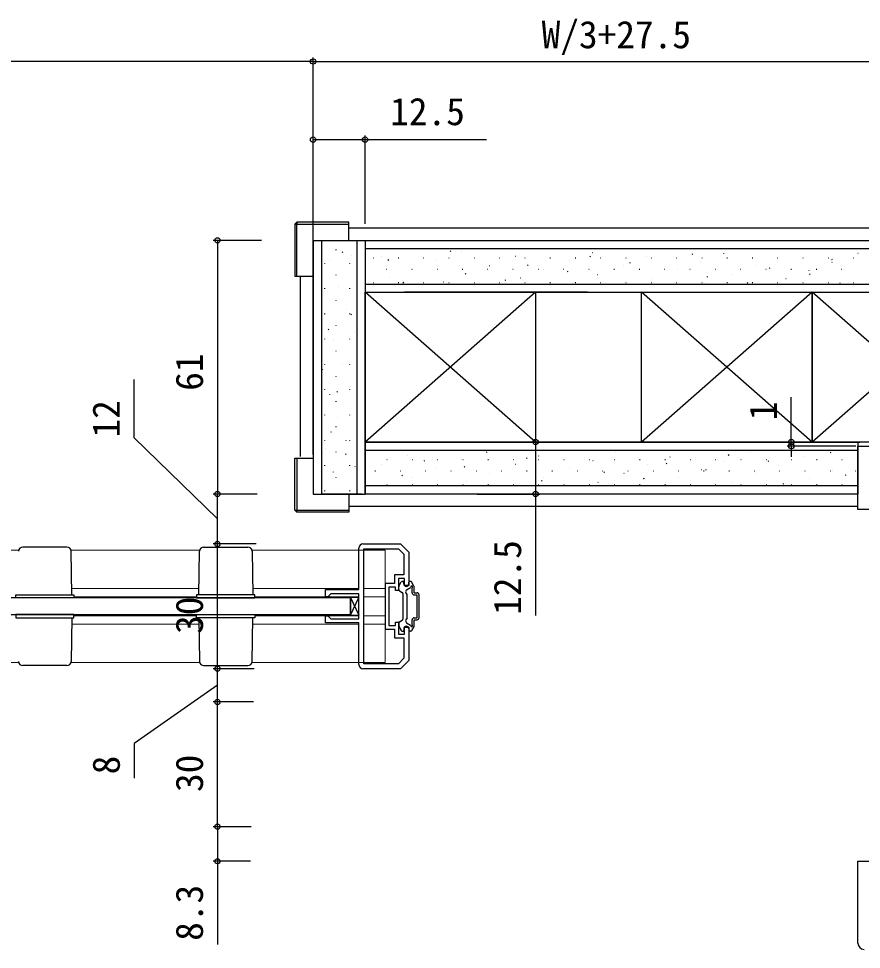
# Model space of a CAD drawing. Units: millimetres, scale not verified. Extents: x -525 to 525, y -808 to 806.
# Drawn here: x 204.7 to 407.4, y -219.1 to 4.7 of the extents above; entities that cross this region are included whole.
import ezdxf
from ezdxf.enums import TextEntityAlignment as Align

# ---------------------------------------------------------------- set-up
doc = ezdxf.new("R2010")
doc.units = ezdxf.units.MM
doc.header["$LTSCALE"] = 4
for name, color, linetype in [('0-3_YKK_11', 7, 'Continuous'), ('0-5_YKK_13', 4, 'Continuous'), ('0-7_YKK_D', 6, 'Continuous'), ('0-9_YSS_K', 3, 'Continuous')]:
    doc.layers.add(name, color=color, linetype=linetype)
doc.layers.add('0-4_YKK_12', color=5, linetype='Continuous', lineweight=18)
doc.styles.add('ＭＳ ゴシック', font='')
doc.styles.get('ＭＳ ゴシック').set_extended_font_data('MS Gothic')

msp = doc.modelspace()

# ---------------------------------------------------------------- linework, layer by layer
at = {"layer": '0-3_YKK_11'}
for points in [[(414.964, -130.398), (413.364, -130.398), (413.364, -131.648), (412.564, -131.648), (412.564, -113.348), (406.564, -113.348), (406.564, -98.148), (432.564, -98.148), (432.564, -99.648), (430.564, -99.648), (430.564, -101.148), (433.564, -101.148)], [(286.564, -150.648), (286.564, -140.648), (278.564, -140.648), (278.564, -138.948), (279.164, -138.948), (279.364, -139.148), (279.864, -139.648), (286.564, -139.648), (286.564, -133.648), (279.864, -133.648), (279.364, -134.148), (279.164, -134.348), (278.564, -134.348), (278.564, -132.648), (286.564, -132.648), (286.564, -122.648)], [(287.564, -121.648), (296.564, -121.648), (298.564, -123.648), (298.564, -131.648), (297.564, -131.648), (297.564, -129.948), (296.064, -129.948), (296.064, -132.848), (295.364, -132.848), (295.364, -132.048), (293.764, -132.048), (293.764, -136.648), (293.764, -141.248), (295.364, -141.248), (295.364, -140.448), (296.064, -140.448), (296.064, -143.348), (297.564, -143.348), (297.564, -141.648), (298.564, -141.648), (298.564, -149.648), (296.564, -151.648), (287.564, -151.648)], [(406.564, -217.648), (406.564, -197.948), (412.564, -197.948)]]:
    msp.add_lwpolyline(points, dxfattribs=at)
msp.add_lwpolyline([(287.764, -150.448), (287.764, -122.848), (296.067, -122.848), (297.364, -124.145), (297.364, -129.048), (295.164, -129.048), (295.164, -131.148), (292.864, -131.148), (292.864, -142.148), (295.164, -142.148), (295.164, -144.248), (297.364, -144.248), (297.364, -149.151), (296.067, -150.448)], close=True, dxfattribs=at)
for centre, radius, start, end in [((287.564, -122.648), 1, 90.00001, 179.99999), ((287.564, -150.648), 1, 180.00001, 269.99999), ((408.064, -217.648), 1.5, 180.00001, 269.99999)]:
    msp.add_arc(centre, radius, start, end, dxfattribs=at)
at = {"layer": '0-4_YKK_12', "color": 2}
for p, q in [((172.764, -123.148), (204.779, -123.148)), ((217.349, -123.148), (248.279, -123.148)), ((260.849, -123.148), (292.864, -123.148)), ((292.864, -150.148), (292.864, -123.148)), ((217.564, -132.348), (248.091, -132.348)), ((261.037, -132.348), (286.564, -132.348)), ((287.764, -132.348), (292.864, -132.348)), ((218.064, -134.348), (247.564, -134.348)), ((261.564, -134.348), (286.564, -134.348)), ((292.864, -134.348), (287.764, -134.348)), ((287.764, -134.348), (292.864, -134.348)), ((292.864, -134.348), (287.764, -134.348)), ((217.564, -140.948), (248.091, -140.948)), ((218.064, -138.948), (247.564, -138.948)), ((247.564, -138.948), (221.564, -138.948)), ((261.037, -140.948), (286.564, -140.948)), ((261.564, -138.948), (284.564, -138.948)), ((286.564, -138.948), (261.564, -138.948)), ((292.864, -138.948), (287.764, -138.948)), ((287.764, -140.948), (292.864, -140.948)), ((172.764, -150.148), (204.779, -150.148)), ((217.349, -150.148), (248.279, -150.148)), ((260.849, -150.148), (292.864, -150.148))]:
    msp.add_line(p, q, dxfattribs=at)
msp.add_lwpolyline([(292.864, -138.948), (287.764, -138.948), (292.864, -138.948)], dxfattribs=at)
at = {"layer": '0-5_YKK_13'}
for p, q in [((271.164, -44.748), (271.664, -44.248)), ((271.164, -44.748), (271.664, -44.748)), ((271.664, -57.248), (271.664, -44.748)), ((271.664, -44.748), (284.164, -44.748)), ((284.164, -44.748), (284.164, -44.248)), ((284.164, -45.648), (478.844, -45.648)), ((271.664, -57.248), (275.564, -57.248)), ((272.564, -100.648), (272.564, -57.248)), ((271.664, -101.048), (271.664, -113.548)), ((271.664, -101.048), (275.564, -101.048)), ((271.164, -113.548), (271.664, -113.548)), ((271.164, -113.548), (271.664, -114.048)), ((271.664, -113.548), (284.164, -113.548)), ((406.564, -112.648), (284.164, -112.648)), ((284.164, -113.548), (284.164, -114.048)), ((216.381, -122.398), (205.748, -122.398)), ((249.248, -122.398), (259.881, -122.398)), ((217.564, -133.898), (217.381, -123.38)), ((248.064, -133.898), (248.248, -123.38)), ((260.881, -123.38), (261.064, -133.898)), ((296.164, -132.647), (296.164, -131.928)), ((296.204, -131.778), (296.77, -130.798)), ((297.03, -130.648), (297.164, -130.648)), ((297.364, -131.248), (297.364, -130.848)), ((298.564, -131.248), (298.564, -130.848)), ((298.998, -130.648), (298.764, -130.648)), ((299.824, -131.778), (299.258, -130.798)), ((299.864, -133.398), (299.864, -131.928)), ((296.314, -132.907), (297.014, -133.311)), ((297.164, -133.571), (297.164, -139.725)), ((298.164, -133.848), (297.88, -133.355)), ((298.063, -132.672), (299.024, -132.117)), ((298.164, -139.448), (298.164, -133.848)), ((299.364, -133.398), (299.364, -132.277)), ((299.864, -133.398), (300.564, -133.398)), ((299.864, -133.898), (300.564, -133.898)), ((300.564, -139.398), (300.564, -133.898)), ((301.064, -139.398), (301.064, -133.898)), ((284.564, -138.799), (286.564, -134.497)), ((284.564, -134.497), (286.564, -138.799)), ((217.564, -139.398), (217.381, -149.915)), ((248.064, -139.398), (248.248, -149.915)), ((260.881, -149.915), (261.064, -139.398)), ((296.164, -140.648), (296.164, -141.367)), ((296.314, -140.389), (297.014, -139.984)), ((298.164, -139.448), (297.88, -139.941)), ((298.063, -140.624), (299.024, -141.179)), ((299.364, -141.019), (299.364, -139.898)), ((299.864, -139.398), (300.564, -139.398)), ((299.864, -139.898), (300.564, -139.898)), ((299.864, -141.367), (299.864, -139.898)), ((296.204, -141.517), (296.77, -142.498)), ((297.03, -142.648), (297.164, -142.648)), ((297.364, -142.048), (297.364, -142.448)), ((298.564, -142.048), (298.564, -142.448)), ((298.998, -142.648), (298.764, -142.648)), ((299.824, -141.517), (299.258, -142.498)), ((216.381, -150.898), (205.748, -150.898)), ((249.248, -150.898), (259.881, -150.898))]:
    msp.add_line(p, q, dxfattribs=at)
for points in [[(271.164, -44.748), (271.164, -57.248), (271.664, -57.248)], [(284.164, -44.248), (271.664, -44.248), (271.664, -44.748)], [(275.564, -57.248), (275.564, -48.648), (284.164, -48.648), (284.164, -44.748)], [(271.164, -113.548), (271.164, -101.048), (271.664, -101.048)], [(275.564, -101.048), (275.564, -109.648), (284.164, -109.648), (284.164, -113.548)], [(284.164, -114.048), (271.664, -114.048), (271.664, -113.548)], [(284.564, -134.648), (181.064, -134.648), (181.064, -138.648), (284.564, -138.648)], [(213.51, -138.648), (284.564, -138.648), (284.564, -134.648), (213.51, -134.648)]]:
    msp.add_lwpolyline(points, dxfattribs=at)
for points in [[(218.064, -134.648), (204.064, -134.648), (204.064, -133.898), (218.064, -133.898)], [(247.564, -134.648), (261.564, -134.648), (261.564, -133.898), (247.564, -133.898)], [(286.564, -134.497), (284.564, -134.497), (284.564, -138.799), (286.564, -138.799)], [(218.064, -138.648), (204.064, -138.648), (204.064, -139.398), (218.064, -139.398)], [(247.564, -138.648), (261.564, -138.648), (261.564, -139.398), (247.564, -139.398)]]:
    msp.add_lwpolyline(points, close=True, dxfattribs=at)
for centre, radius, start, end in [((205.748, -123.398), 1, 90, 179), ((216.381, -123.398), 1, 1, 90), ((249.248, -123.398), 1, 90, 179), ((259.881, -123.398), 1, 1, 90), ((296.464, -131.928), 0.3, 150, 180), ((297.03, -130.948), 0.3, 90, 150), ((297.164, -130.848), 0.2, 0, 90), ((297.964, -131.248), 0.6, 180, 0), ((298.764, -130.848), 0.2, 90, 180), ((298.998, -130.948), 0.3, 30, 90), ((299.264, -132.048), 0.25, 293.57818, 196.04532), ((299.564, -131.928), 0.3, 0, 30), ((296.464, -132.647), 0.3, 180, 240), ((296.864, -133.571), 0.3, 0, 60), ((298.313, -133.105), 0.5, 120, 210), ((299.864, -133.398), 0.5, 180, 270), ((300.564, -133.898), 0.5, 0, 90), ((296.464, -140.648), 0.3, 120, 180), ((296.864, -139.725), 0.3, 300, 0), ((298.313, -140.191), 0.5, 150, 240), ((299.864, -139.898), 0.5, 90, 180), ((300.564, -139.398), 0.5, 270, 0), ((296.464, -141.367), 0.3, 180, 210), ((297.03, -142.348), 0.3, 210, 270), ((297.164, -142.448), 0.2, 270, 0), ((297.964, -142.048), 0.6, 0, 180), ((298.764, -142.448), 0.2, 180, 270), ((298.998, -142.348), 0.3, 270, 330), ((299.264, -141.248), 0.25, 163.95468, 66.42182), ((299.564, -141.367), 0.3, 330, 0), ((205.748, -149.898), 1, 181, 270), ((216.381, -149.898), 1, 270, 359), ((249.248, -149.898), 1, 181, 270), ((259.881, -149.898), 1, 270, 359)]:
    msp.add_arc(centre, radius, start, end, dxfattribs=at)
at = {"layer": '0-7_YKK_D'}
for p, q in [((275.564, -5.648), (58.564, -5.648)), ((275.564, -100.144), (275.564, -4.648)), ((275.564, -47.648), (275.564, -4.648)), ((275.564, -5.648), (436.564, -5.648)), ((275.564, -47.648), (275.564, -23.435)), ((288.064, -44.648), (288.064, -23.435)), ((263.15, -48.648), (251.564, -48.648)), ((252.564, -48.648), (252.564, -109.648)), ((390.564, -97.148), (390.564, -86.337)), ((346.064, -97.148), (328.064, -97.148)), ((405.564, -97.148), (389.564, -97.148)), ((406.064, -98.148), (389.564, -98.148)), ((390.564, -98.148), (390.564, -97.148)), ((390.564, -98.148), (390.564, -100.698)), ((262.086, -109.648), (251.564, -109.648)), ((262.086, -109.648), (251.564, -109.648)), ((252.564, -121.648), (252.564, -109.648)), ((315.038, -109.648), (330.064, -109.648)), ((261.876, -121.648), (251.564, -121.648)), ((261.876, -121.648), (251.564, -121.648)), ((252.564, -151.648), (252.564, -121.648)), ((261.353, -151.648), (251.564, -151.648)), ((261.353, -151.648), (251.564, -151.648)), ((252.564, -159.648), (252.564, -151.648)), ((261.213, -159.648), (251.564, -159.648)), ((261.213, -159.648), (251.564, -159.648)), ((252.564, -189.648), (252.564, -159.648)), ((260.689, -189.648), (251.564, -189.648)), ((260.689, -189.648), (251.564, -189.648)), ((260.544, -197.948), (251.564, -197.948))]:
    msp.add_line(p, q, dxfattribs=at)
for points in [[(275.564, -24.435), (288.064, -24.435), (317.239, -24.435)], [(252.564, -115.648), (232.564, -96.173), (232.564, -82.127)], [(329.064, -97.148), (329.064, -109.648), (329.064, -138.823)], [(252.564, -155.648), (232.564, -169.631), (232.564, -177.95)], [(252.564, -189.648), (252.564, -197.948), (252.564, -217.969)]]:
    msp.add_lwpolyline(points, dxfattribs=at)
for centre in [(275.564, -5.648), (275.564, -5.648), (275.564, -24.435), (288.064, -24.435), (252.564, -48.648), (329.064, -97.148), (390.564, -97.148), (390.564, -98.148), (252.564, -109.648), (252.564, -109.648), (329.064, -109.648), (252.564, -121.648), (252.564, -121.648), (252.564, -151.648), (252.564, -151.648), (252.564, -159.648), (252.564, -159.648), (252.564, -189.648), (252.564, -189.648), (252.564, -197.948)]:
    msp.add_circle(centre, 0.637, dxfattribs=at)
at = {"layer": '0-9_YSS_K'}
for p, q in [((275.564, -48.648), (275.564, -109.648)), ((275.564, -48.648), (288.064, -48.648)), ((277.564, -48.648), (277.564, -109.648)), ((286.064, -48.648), (286.064, -109.648)), ((288.064, -48.648), (288.064, -109.648)), ((288.064, -48.648), (288.064, -109.648)), ((288.064, -48.648), (478.844, -48.648)), ((288.064, -48.648), (288.064, -61.148)), ((281.049, -50.875), (281.049, -50.975)), ((282.572, -51.429), (282.682, -51.595)), ((288.064, -50.648), (478.844, -50.648)), ((308.554, -51.319), (308.721, -51.208)), ((311.165, -51.406), (311.184, -51.399)), ((361.287, -50.702), (361.306, -50.696)), ((279.44, -53.474), (279.447, -53.493)), ((284.698, -52.276), (284.705, -52.295)), ((289.972, -52.844), (290.072, -52.844)), ((291.906, -52.544), (291.925, -52.537)), ((293.57, -53.401), (293.737, -53.291)), ((296.052, -52.844), (296.152, -52.844)), ((302.132, -52.844), (302.232, -52.844)), ((304.925, -53.616), (304.944, -53.609)), ((308.212, -52.844), (308.312, -52.844)), ((314.292, -52.844), (314.392, -52.844)), ((320.372, -52.844), (320.472, -52.844)), ((324.183, -52.478), (324.202, -52.471)), ((326.452, -52.844), (326.552, -52.844)), ((332.532, -52.844), (332.632, -52.844)), ((337.202, -53.549), (337.221, -53.543)), ((338.612, -52.844), (338.712, -52.844)), ((342.131, -52.601), (342.298, -52.491)), ((342.782, -51.573), (342.801, -51.567)), ((344.692, -52.844), (344.792, -52.844)), ((350.772, -52.844), (350.872, -52.844)), ((355.801, -52.645), (355.82, -52.638)), ((356.852, -52.844), (356.952, -52.844)), ((362.932, -52.844), (363.032, -52.844)), ((366.721, -51.997), (366.887, -51.887)), ((368.819, -53.717), (368.838, -53.71)), ((369.012, -52.844), (369.112, -52.844)), ((374.306, -51.774), (374.324, -51.768)), ((375.092, -52.844), (375.192, -52.844)), ((381.172, -52.844), (381.272, -52.844)), ((387.252, -52.844), (387.352, -52.844)), ((387.324, -52.846), (387.343, -52.839)), ((393.332, -52.844), (393.432, -52.844)), ((399.412, -52.844), (399.512, -52.844)), ((400.298, -53.28), (400.465, -53.169)), ((405.492, -52.844), (405.592, -52.844)), ((406.583, -51.708), (406.602, -51.701)), ((278.299, -54.105), (278.299, -54.205)), ((284.279, -54.105), (284.279, -54.205)), ((293.202, -55.594), (293.302, -55.594)), ((299.282, -55.594), (299.382, -55.594)), ((299.439, -55.558), (299.457, -55.552)), ((305.362, -55.594), (305.462, -55.594)), ((311.442, -55.594), (311.542, -55.594)), ((317.522, -55.594), (317.622, -55.594)), ((317.943, -54.687), (317.962, -54.681)), ((323.602, -55.594), (323.702, -55.594)), ((327.147, -54.683), (327.314, -54.573)), ((329.682, -55.594), (329.782, -55.594)), ((330.962, -55.759), (330.981, -55.753)), ((335.762, -55.594), (335.862, -55.594)), ((341.842, -55.594), (341.942, -55.594)), ((347.922, -55.594), (348.022, -55.594)), ((350.22, -54.621), (350.239, -54.615)), ((351.737, -54.079), (351.903, -53.969)), ((354.002, -55.594), (354.102, -55.594)), ((360.082, -55.594), (360.182, -55.594)), ((363.239, -55.693), (363.258, -55.686)), ((366.162, -55.594), (366.262, -55.594)), ((372.242, -55.594), (372.342, -55.594)), ((378.322, -55.594), (378.422, -55.594)), ((381.838, -54.789), (381.857, -54.782)), ((384.402, -55.594), (384.502, -55.594)), ((385.314, -55.362), (385.481, -55.251)), ((390.482, -55.594), (390.582, -55.594)), ((394.856, -55.861), (394.875, -55.854)), ((396.562, -55.594), (396.662, -55.594)), ((400.343, -53.918), (400.361, -53.911)), ((402.642, -55.594), (402.742, -55.594)), ((281.049, -56.955), (281.049, -57.055)), ((293.858, -57.535), (293.877, -57.528)), ((312.164, -56.765), (312.33, -56.655)), ((312.457, -56.63), (312.476, -56.624)), ((321.769, -58.243), (321.936, -58.133)), ((325.476, -57.702), (325.494, -57.695)), ((336.753, -56.161), (336.92, -56.051)), ((343.98, -56.831), (343.999, -56.824)), ((356.999, -57.903), (357.018, -57.896)), ((370.33, -57.444), (370.497, -57.333)), ((376.257, -56.765), (376.276, -56.758)), ((389.276, -57.837), (389.295, -57.83)), ((394.919, -56.84), (395.086, -56.729)), ((278.299, -60.185), (278.299, -60.285)), ((281.65, -59.714), (281.657, -59.733)), ((284.279, -60.185), (284.279, -60.285)), ((288.064, -59.148), (478.844, -59.148)), ((289.972, -58.824), (290.072, -58.824)), ((296.052, -58.824), (296.152, -58.824)), ((297.18, -58.847), (297.346, -58.737)), ((302.132, -58.824), (302.232, -58.824)), ((306.877, -58.606), (306.895, -58.6)), ((308.212, -58.824), (308.312, -58.824)), ((314.292, -58.824), (314.392, -58.824)), ((320.372, -58.824), (320.472, -58.824)), ((326.452, -58.824), (326.552, -58.824)), ((332.532, -58.824), (332.632, -58.824)), ((338.494, -58.774), (338.513, -58.767)), ((338.612, -58.824), (338.712, -58.824)), ((344.692, -58.824), (344.792, -58.824)), ((350.772, -58.824), (350.872, -58.824)), ((356.852, -58.824), (356.952, -58.824)), ((362.932, -58.824), (363.032, -58.824)), ((369.012, -58.824), (369.112, -58.824)), ((370.017, -58.975), (370.036, -58.968)), ((375.092, -58.824), (375.192, -58.824)), ((379.936, -58.922), (380.102, -58.811)), ((381.172, -58.824), (381.272, -58.824)), ((387.252, -58.824), (387.352, -58.824)), ((393.332, -58.824), (393.432, -58.824)), ((399.412, -58.824), (399.512, -58.824)), ((402.294, -58.909), (402.313, -58.902)), ((405.492, -58.824), (405.592, -58.824)), ((329.064, -97.148), (288.064, -61.148)), ((288.064, -61.148), (478.844, -61.148)), ((329.064, -61.148), (288.064, -97.148)), ((297.064, -61.148), (441.564, -61.148)), ((341.564, -61.148), (297.564, -61.148)), ((395.564, -97.148), (354.564, -61.148)), ((395.564, -61.148), (354.564, -97.148)), ((436.564, -97.148), (395.564, -61.148)), ((436.564, -61.148), (395.564, -97.148)), ((281.049, -63.035), (281.049, -63.135)), ((278.299, -66.265), (278.299, -66.365)), ((278.368, -66.493), (278.375, -66.511)), ((283.626, -65.295), (283.633, -65.314)), ((284.279, -66.265), (284.279, -66.365)), ((284.654, -66.412), (284.764, -66.579)), ((281.049, -69.115), (281.049, -69.215)), ((279.208, -70.022), (279.318, -70.189)), ((285.569, -70.781), (285.575, -70.8)), ((278.299, -72.345), (278.299, -72.445)), ((280.578, -72.733), (280.585, -72.752)), ((284.279, -72.345), (284.279, -72.445)), ((281.049, -75.195), (281.049, -75.295)), ((282.554, -78.313), (282.561, -78.332)), ((277.73, -79.627), (277.84, -79.794)), ((278.299, -78.425), (278.299, -78.525)), ((284.279, -78.425), (284.279, -78.525)), ((281.049, -81.275), (281.049, -81.375)), ((278.299, -84.505), (278.299, -84.605)), ((281.29, -85.006), (281.4, -85.173)), ((284.279, -84.505), (284.279, -84.605)), ((284.497, -83.8), (284.504, -83.818)), ((279.506, -85.751), (279.513, -85.77)), ((281.049, -87.355), (281.049, -87.455)), ((278.299, -90.585), (278.299, -90.685)), ((281.482, -91.332), (281.489, -91.351)), ((284.279, -90.585), (284.279, -90.685)), ((281.049, -93.435), (281.049, -93.535)), ((279.812, -94.611), (279.922, -94.778)), ((278.299, -96.665), (278.299, -96.765)), ((283.425, -96.818), (283.432, -96.837)), ((284.279, -96.665), (284.279, -96.765)), ((288.064, -97.148), (407.064, -97.148)), ((288.064, -109.613), (288.064, -97.148)), ((406.564, -97.148), (288.064, -97.148)), ((288.064, -97.148), (288.064, -109.648)), ((406.564, -97.148), (406.564, -109.648)), ((278.434, -98.77), (278.441, -98.789)), ((281.049, -99.515), (281.049, -99.615)), ((283.372, -99.99), (283.482, -100.157)), ((406.564, -99.148), (288.064, -99.148)), ((298.236, -100.345), (298.255, -100.338)), ((316.835, -99.441), (316.854, -99.434)), ((317.25, -99.603), (317.417, -99.493)), ((329.853, -100.512), (329.872, -100.506)), ((348.358, -99.641), (348.377, -99.635)), ((361.377, -100.713), (361.396, -100.707)), ((375.417, -100.282), (375.584, -100.171)), ((380.635, -99.575), (380.654, -99.569)), ((393.654, -100.647), (393.673, -100.64)), ((400.006, -99.678), (400.173, -99.567)), ((278.299, -102.745), (278.299, -102.845)), ((284.279, -102.745), (284.279, -102.845)), ((291.996, -102.555), (292.015, -102.548)), ((293.292, -101.343), (293.392, -101.343)), ((299.372, -101.343), (299.472, -101.343)), ((302.266, -101.685), (302.433, -101.575)), ((305.452, -101.343), (305.552, -101.343)), ((311.255, -101.417), (311.273, -101.41)), ((311.532, -101.343), (311.632, -101.343)), ((317.612, -101.343), (317.712, -101.343)), ((323.692, -101.343), (323.792, -101.343)), ((324.273, -102.488), (324.292, -102.482)), ((326.855, -101.081), (327.022, -100.971)), ((329.772, -101.343), (329.872, -101.343)), ((335.852, -101.343), (335.952, -101.343)), ((341.932, -101.343), (342.032, -101.343)), ((342.872, -101.584), (342.891, -101.577)), ((348.012, -101.343), (348.112, -101.343)), ((354.092, -101.343), (354.192, -101.343)), ((355.89, -102.656), (355.909, -102.649)), ((360.172, -101.343), (360.272, -101.343)), ((360.433, -102.364), (360.6, -102.253)), ((366.252, -101.343), (366.352, -101.343)), ((372.332, -101.343), (372.432, -101.343)), ((374.395, -101.785), (374.414, -101.778)), ((378.412, -101.343), (378.512, -101.343)), ((384.492, -101.343), (384.592, -101.343)), ((385.022, -101.76), (385.189, -101.649)), ((387.414, -102.857), (387.433, -102.85)), ((390.572, -101.343), (390.672, -101.343)), ((396.652, -101.343), (396.752, -101.343)), ((402.732, -101.343), (402.832, -101.343)), ((280.411, -104.35), (280.417, -104.369)), ((285.635, -103.058), (285.642, -103.077)), ((290.442, -104.093), (290.542, -104.093)), ((296.522, -104.093), (296.622, -104.093)), ((296.888, -105.245), (297.054, -105.135)), ((302.602, -104.093), (302.702, -104.093)), ((305.014, -103.626), (305.033, -103.62)), ((308.682, -104.093), (308.782, -104.093)), ((311.872, -103.163), (312.038, -103.053)), ((314.762, -104.093), (314.862, -104.093)), ((318.033, -104.698), (318.052, -104.692)), ((320.842, -104.093), (320.942, -104.093)), ((326.922, -104.093), (327.022, -104.093)), ((333.002, -104.093), (333.102, -104.093)), ((337.292, -103.56), (337.31, -103.554)), ((339.082, -104.093), (339.182, -104.093)), ((345.162, -104.093), (345.262, -104.093)), ((345.449, -104.446), (345.616, -104.335)), ((350.31, -104.632), (350.329, -104.625)), ((351.242, -104.093), (351.342, -104.093)), ((357.322, -104.093), (357.422, -104.093)), ((363.402, -104.093), (363.502, -104.093)), ((368.909, -103.728), (368.928, -103.721)), ((369.482, -104.093), (369.582, -104.093)), ((370.038, -103.842), (370.205, -103.731)), ((375.562, -104.093), (375.662, -104.093)), ((381.642, -104.093), (381.742, -104.093)), ((381.927, -104.8), (381.946, -104.793)), ((387.722, -104.093), (387.822, -104.093)), ((393.802, -104.093), (393.902, -104.093)), ((399.882, -104.093), (399.982, -104.093)), ((400.432, -103.929), (400.451, -103.922)), ((403.616, -105.124), (403.782, -105.014)), ((405.962, -104.093), (406.062, -104.093)), ((281.049, -105.595), (281.049, -105.695)), ((293.292, -107.323), (293.392, -107.323)), ((299.372, -107.323), (299.472, -107.323)), ((299.528, -105.569), (299.547, -105.563)), ((305.452, -107.323), (305.552, -107.323)), ((311.532, -107.323), (311.632, -107.323)), ((312.547, -106.641), (312.565, -106.634)), ((317.612, -107.323), (317.712, -107.323)), ((323.692, -107.323), (323.792, -107.323)), ((329.772, -107.323), (329.872, -107.323)), ((330.465, -106.528), (330.632, -106.417)), ((331.051, -105.77), (331.07, -105.763)), ((335.852, -107.323), (335.952, -107.323)), ((341.932, -107.323), (342.032, -107.323)), ((344.07, -106.842), (344.089, -106.835)), ((348.012, -107.323), (348.112, -107.323)), ((354.092, -107.323), (354.192, -107.323)), ((355.054, -105.924), (355.221, -105.813)), ((360.172, -107.323), (360.272, -107.323)), ((363.329, -105.704), (363.347, -105.697)), ((366.252, -107.323), (366.352, -107.323)), ((372.332, -107.323), (372.432, -107.323)), ((376.347, -106.776), (376.366, -106.769)), ((378.412, -107.323), (378.512, -107.323)), ((384.492, -107.323), (384.592, -107.323)), ((388.632, -107.206), (388.799, -107.096)), ((390.572, -107.323), (390.672, -107.323)), ((394.946, -105.871), (394.965, -105.865)), ((396.652, -107.323), (396.752, -107.323)), ((402.732, -107.323), (402.832, -107.323)), ((275.564, -109.648), (288.064, -109.648)), ((287.364, -109.648), (277.564, -109.648)), ((278.299, -108.825), (278.299, -108.925)), ((281.894, -109.595), (281.928, -109.648)), ((284.279, -108.825), (284.279, -108.925)), ((406.564, -107.648), (288.064, -107.648)), ((406.564, -109.648), (288.064, -109.648)), ((293.948, -107.545), (293.967, -107.539))]:
    msp.add_line(p, q, dxfattribs=at)
for points in [[(329.064, -97.148), (288.064, -97.148), (288.064, -61.148), (329.064, -61.148)], [(395.564, -97.148), (354.564, -97.148), (354.564, -61.148), (395.564, -61.148)], [(436.564, -97.148), (395.564, -97.148), (395.564, -61.148), (436.564, -61.148)]]:
    msp.add_lwpolyline(points, close=True, dxfattribs=at)
msp.add_lwpolyline([(335.064, -97.148), (288.064, -97.148), (288.064, -109.648)], dxfattribs=at)

# ---------------------------------------------------------------- texts
at = {"layer": '0-7_YKK_D', "style": 'ＭＳ ゴシック'}
for s, p in [('W/3+27.5', (330.522, -4.439)), ('12.5', (294.109, -22.935))]:
    msp.add_text(s, height=6.598, dxfattribs=at).set_placement(p, align=Align.BOTTOM_LEFT)
for s, p in [('61', (251.064, -84.824)), ('12', (231.064, -96.054)), ('1', (389.064, -91.928)), ('12.5', (327.564, -138.703)), ('30', (251.064, -143.296)), ('8', (231.064, -177.063)), ('30', (251.064, -181.296)), ('8.3', (251.064, -217.083))]:
    msp.add_text(s, height=6.598, rotation=90, dxfattribs=at).set_placement(p, align=Align.BOTTOM_LEFT)

doc.saveas('drawing.dxf')
